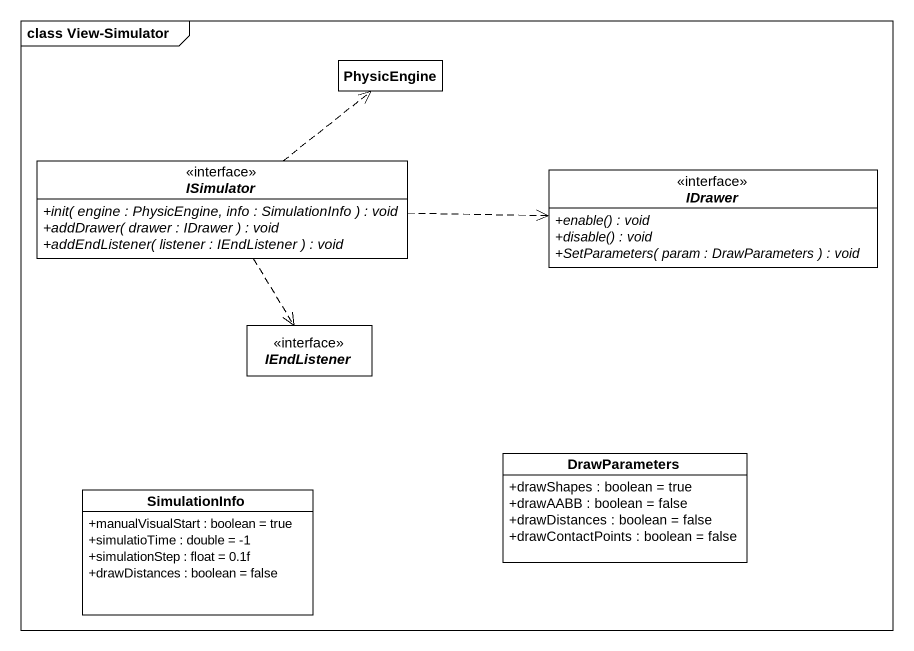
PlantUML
@startuml
mainframe class View-Simulator
hide circle
hide empty members
skinparam classAttributeIconSize 0
class PhysicEngine
interface ISimulator {
  {abstract} +init( engine : PhysicEngine, info : SimulationInfo ) : void
  {abstract} +addDrawer( drawer : IDrawer ) : void
  {abstract} +addEndListener( listener : IEndListener ) : void
}
interface IDrawer {
  {abstract} +enable() : void
  {abstract} +disable() : void
  {abstract} +SetParameters( param : DrawParameters ) : void
}
interface IEndListener
class SimulationInfo {
  +manualVisualStart : boolean = true
  +simulatioTime : double = -1
  +simulationStep : float = 0.1f
  +drawDistances : boolean = false
}
class DrawParameters {
  +drawShapes : boolean = true
  +drawAABB : boolean = false
  +drawDistances : boolean = false
  +drawContactPoints : boolean = false
}
ISimulator .up.> PhysicEngine
ISimulator .right.> IDrawer
ISimulator ..> IEndListener
@enduml
